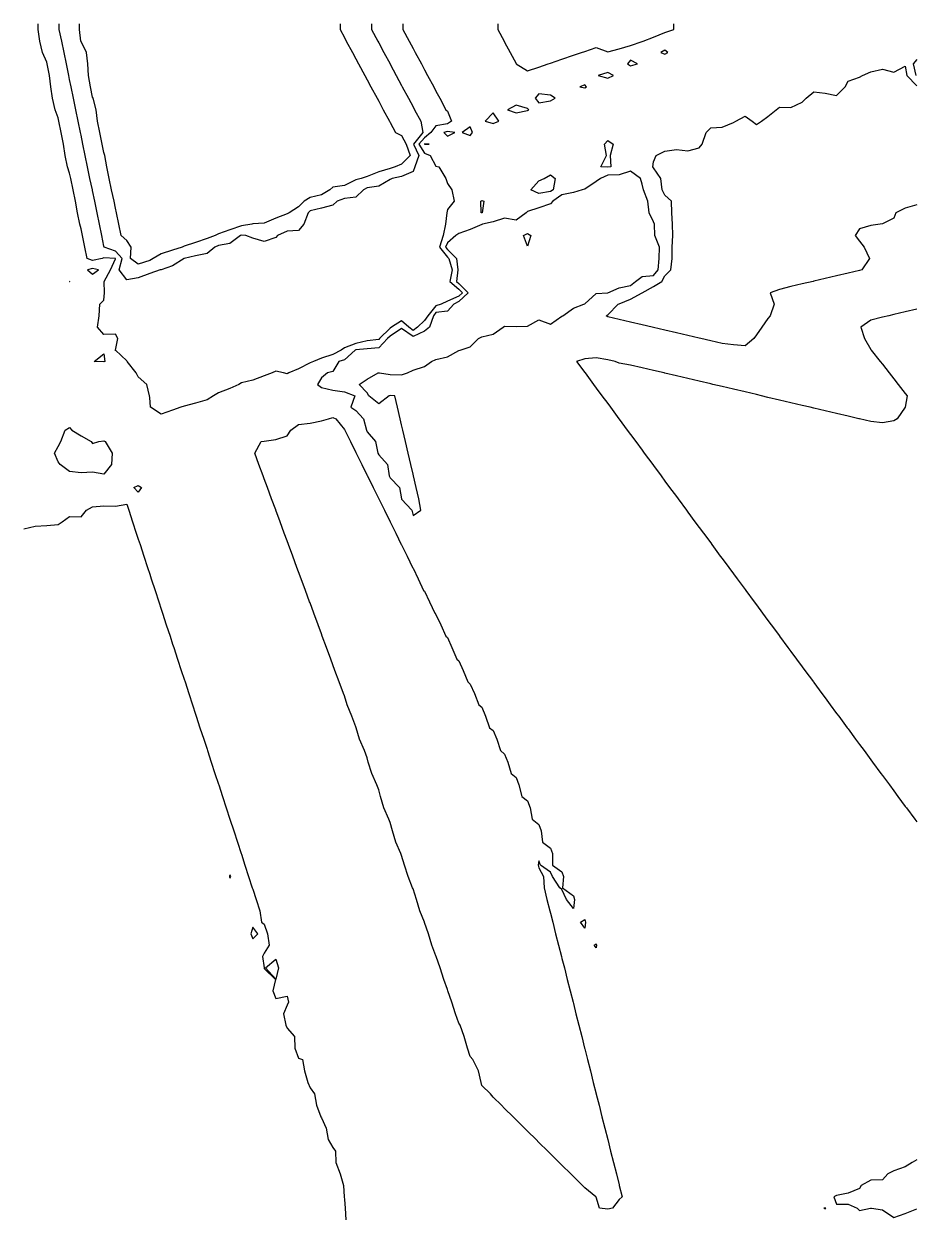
# Model space of a CAD drawing. Header units: metres. Extents: x 2681030 to 2681330, y 1246000 to 1246290.
# Drawn here: x 2681080.3 to 2681119.2, y 1246237.8 to 1246290 of the extents above; entities that cross this region are included whole.
import ezdxf

# ---------------------------------------------------------------- set-up
doc = ezdxf.new("R2010")
doc.units = ezdxf.units.M
doc.layers.add('BASIS_HOEHENLINIEN', color=8, linetype='Continuous')

msp = doc.modelspace()

# ---------------------------------------------------------------- linework, layer by layer
at = {"layer": 'BASIS_HOEHENLINIEN'}
for points in [[(2681096.804, 1246290, 0), (2681096.804, 1246289.75, 0), (2681097.073, 1246289.25, 0), (2681097.25, 1246288.922, 0), (2681097.343, 1246288.75, 0), (2681097.612, 1246288.25, 0), (2681097.75, 1246287.993, 0), (2681097.881, 1246287.75, 0), (2681098.15, 1246287.25, 0), (2681098.25, 1246287.064, 0), (2681098.419, 1246286.75, 0), (2681098.688, 1246286.25, 0), (2681098.75, 1246286.188, 0), (2681098.93, 1246285.75, 0), (2681098.75, 1246285.64, 0), (2681098.25, 1246285.541, 0), (2681098.025, 1246285.25, 0), (2681097.75, 1246285.017, 0), (2681097.506, 1246284.75, 0), (2681097.75, 1246284.347, 0), (2681097.992, 1246284.25, 0), (2681098.25, 1246283.788, 0), (2681098.378, 1246283.75, 0), (2681098.679, 1246283.25, 0), (2681098.75, 1246283.023, 0), (2681098.95, 1246282.75, 0), (2681099.05, 1246282.25, 0), (2681098.75, 1246281.894, 0), (2681098.718, 1246281.75, 0), (2681098.672, 1246281.25, 0), (2681098.567, 1246280.75, 0), (2681098.41, 1246280.25, 0), (2681098.75, 1246279.81, 0), (2681098.812, 1246279.75, 0), (2681098.952, 1246279.25, 0), (2681098.85, 1246278.75, 0), (2681099.25, 1246278.409, 0), (2681099.409, 1246278.25, 0), (2681099.25, 1246278.105, 0), (2681098.75, 1246277.886, 0), (2681098.475, 1246277.75, 0), (2681098.25, 1246277.678, 0), (2681097.893, 1246277.25, 0), (2681097.75, 1246277.044, 0), (2681097.45, 1246276.75, 0), (2681097.25, 1246276.605, 0), (2681097.067, 1246276.75, 0), (2681096.75, 1246277.031, 0), (2681096.311, 1246276.75, 0), (2681096.25, 1246276.704, 0), (2681095.787, 1246276.25, 0), (2681095.75, 1246276.212, 0), (2681095.25, 1246276.15, 0), (2681094.75, 1246276.036, 0), (2681094.25, 1246275.849, 0), (2681094.11, 1246275.75, 0), (2681093.75, 1246275.561, 0), (2681093.25, 1246275.393, 0), (2681092.896, 1246275.25, 0), (2681092.75, 1246275.191, 0), (2681092.25, 1246274.93, 0), (2681091.819, 1246274.75, 0), (2681091.75, 1246274.713, 0), (2681091.585, 1246274.75, 0), (2681091.25, 1246274.827, 0), (2681091.097, 1246274.75, 0), (2681090.75, 1246274.624, 0), (2681090.25, 1246274.434, 0), (2681089.75, 1246274.319, 0), (2681089.646, 1246274.25, 0), (2681089.25, 1246274.066, 0), (2681088.75, 1246273.879, 0), (2681088.528, 1246273.75, 0), (2681088.25, 1246273.569, 0), (2681087.75, 1246273.429, 0), (2681087.25, 1246273.3, 0), (2681087.106, 1246273.25, 0), (2681086.75, 1246273.12, 0), (2681086.25, 1246272.952, 0), (2681085.786, 1246273.25, 0), (2681085.75, 1246273.672, 0), (2681085.74, 1246273.75, 0), (2681085.627, 1246274.25, 0), (2681085.25, 1246274.579, 0), (2681085.154, 1246274.75, 0), (2681084.757, 1246275.25, 0), (2681084.75, 1246275.273, 0), (2681084.25, 1246275.749, 0), (2681084.229, 1246275.75, 0), (2681084.25, 1246275.751, 0), (2681084.362, 1246276.25, 0), (2681084.25, 1246276.436, 0), (2681083.75, 1246276.427, 0), (2681083.467, 1246276.75, 0), (2681083.546, 1246277.25, 0), (2681083.576, 1246277.75, 0), (2681083.75, 1246277.934, 0), (2681083.774, 1246278.25, 0), (2681083.764, 1246278.75, 0), (2681084.033, 1246279.25, 0), (2681084.25, 1246279.737, 0), (2681084.255, 1246279.75, 0), (2681084.25, 1246279.755, 0), (2681083.75, 1246279.774, 0), (2681083.672, 1246279.75, 0), (2681083.25, 1246279.655, 0), (2681083.018, 1246279.75, 0), (2681082.915, 1246280.25, 0), (2681082.812, 1246280.75, 0), (2681082.75, 1246281.05, 0), (2681082.695, 1246281.25, 0), (2681082.59, 1246281.75, 0), (2681082.503, 1246282.25, 0), (2681082.4, 1246282.75, 0), (2681082.297, 1246283.25, 0), (2681082.25, 1246283.476, 0), (2681082.163, 1246283.75, 0), (2681082.053, 1246284.25, 0), (2681081.979, 1246284.75, 0), (2681081.884, 1246285.25, 0), (2681081.781, 1246285.75, 0), (2681081.75, 1246285.902, 0), (2681081.621, 1246286.25, 0), (2681081.505, 1246286.75, 0), (2681081.432, 1246287.25, 0), (2681081.369, 1246287.75, 0), (2681081.266, 1246288.25, 0), (2681081.25, 1246288.329, 0), (2681081.061, 1246288.75, 0), (2681080.943, 1246289.25, 0), (2681080.873, 1246289.75, 0), (2681080.873, 1246290, 0)], [(2681095.435, 1246290, 0), (2681095.435, 1246289.75, 0), (2681095.704, 1246289.25, 0), (2681095.75, 1246289.165, 0), (2681095.973, 1246288.75, 0), (2681096.243, 1246288.25, 0), (2681096.25, 1246288.236, 0), (2681096.512, 1246287.75, 0), (2681096.75, 1246287.307, 0), (2681096.781, 1246287.25, 0), (2681097.05, 1246286.75, 0), (2681097.25, 1246286.378, 0), (2681097.319, 1246286.25, 0), (2681097.588, 1246285.75, 0), (2681097.681, 1246285.25, 0), (2681097.264, 1246284.75, 0), (2681097.508, 1246284.25, 0), (2681097.321, 1246283.75, 0), (2681097.25, 1246283.554, 0), (2681096.75, 1246283.329, 0), (2681096.33, 1246283.25, 0), (2681096.25, 1246283.194, 0), (2681095.75, 1246282.914, 0), (2681095.25, 1246282.833, 0), (2681095.087, 1246282.75, 0), (2681094.75, 1246282.43, 0), (2681094.25, 1246282.371, 0), (2681093.938, 1246282.25, 0), (2681093.75, 1246282.073, 0), (2681093.25, 1246281.945, 0), (2681092.75, 1246281.826, 0), (2681092.675, 1246281.75, 0), (2681092.475, 1246281.25, 0), (2681092.25, 1246280.969, 0), (2681091.75, 1246280.941, 0), (2681091.324, 1246280.75, 0), (2681091.25, 1246280.661, 0), (2681090.75, 1246280.494, 0), (2681090.25, 1246280.644, 0), (2681089.947, 1246280.75, 0), (2681089.75, 1246280.766, 0), (2681089.707, 1246280.75, 0), (2681089.25, 1246280.405, 0), (2681088.75, 1246280.311, 0), (2681088.589, 1246280.25, 0), (2681088.25, 1246279.971, 0), (2681087.75, 1246279.871, 0), (2681087.25, 1246279.752, 0), (2681087.247, 1246279.75, 0), (2681086.75, 1246279.422, 0), (2681086.25, 1246279.258, 0), (2681086.206, 1246279.25, 0), (2681085.75, 1246279.095, 0), (2681085.25, 1246278.906, 0), (2681084.75, 1246278.814, 0), (2681084.415, 1246279.25, 0), (2681084.539, 1246279.75, 0), (2681084.25, 1246280.068, 0), (2681083.758, 1246280.25, 0), (2681083.75, 1246280.287, 0), (2681083.655, 1246280.75, 0), (2681083.552, 1246281.25, 0), (2681083.448, 1246281.75, 0), (2681083.345, 1246282.25, 0), (2681083.25, 1246282.713, 0), (2681083.242, 1246282.75, 0), (2681083.139, 1246283.25, 0), (2681083.036, 1246283.75, 0), (2681082.933, 1246284.25, 0), (2681082.83, 1246284.75, 0), (2681082.75, 1246285.139, 0), (2681082.727, 1246285.25, 0), (2681082.624, 1246285.75, 0), (2681082.521, 1246286.25, 0), (2681082.418, 1246286.75, 0), (2681082.315, 1246287.25, 0), (2681082.25, 1246287.565, 0), (2681082.212, 1246287.75, 0), (2681082.109, 1246288.25, 0), (2681082.006, 1246288.75, 0), (2681081.903, 1246289.25, 0), (2681081.8, 1246289.75, 0), (2681081.8, 1246290, 0)], [(2681094.066, 1246290, 0), (2681094.066, 1246289.75, 0), (2681094.25, 1246289.408, 0), (2681094.335, 1246289.25, 0), (2681094.604, 1246288.75, 0), (2681094.75, 1246288.48, 0), (2681094.874, 1246288.25, 0), (2681095.143, 1246287.75, 0), (2681095.25, 1246287.551, 0), (2681095.412, 1246287.25, 0), (2681095.681, 1246286.75, 0), (2681095.75, 1246286.622, 0), (2681095.95, 1246286.25, 0), (2681096.219, 1246285.75, 0), (2681096.25, 1246285.693, 0), (2681096.488, 1246285.25, 0), (2681096.75, 1246285.128, 0), (2681096.944, 1246284.75, 0), (2681097.122, 1246284.25, 0), (2681096.75, 1246283.878, 0), (2681096.469, 1246283.75, 0), (2681096.25, 1246283.683, 0), (2681095.75, 1246283.53, 0), (2681095.25, 1246283.333, 0), (2681094.979, 1246283.25, 0), (2681094.75, 1246283.185, 0), (2681094.25, 1246282.94, 0), (2681093.75, 1246282.87, 0), (2681093.616, 1246282.75, 0), (2681093.25, 1246282.527, 0), (2681092.75, 1246282.42, 0), (2681092.49, 1246282.25, 0), (2681092.25, 1246282.002, 0), (2681091.844, 1246281.75, 0), (2681091.75, 1246281.699, 0), (2681091.25, 1246281.505, 0), (2681090.75, 1246281.292, 0), (2681090.25, 1246281.267, 0), (2681090.202, 1246281.25, 0), (2681089.75, 1246281.172, 0), (2681089.25, 1246280.999, 0), (2681088.75, 1246280.821, 0), (2681088.607, 1246280.75, 0), (2681088.25, 1246280.627, 0), (2681087.75, 1246280.443, 0), (2681087.25, 1246280.282, 0), (2681087.165, 1246280.25, 0), (2681086.75, 1246280.107, 0), (2681086.25, 1246279.948, 0), (2681085.9, 1246279.75, 0), (2681085.75, 1246279.669, 0), (2681085.25, 1246279.502, 0), (2681084.904, 1246279.75, 0), (2681084.944, 1246280.25, 0), (2681084.75, 1246280.532, 0), (2681084.497, 1246280.75, 0), (2681084.394, 1246281.25, 0), (2681084.291, 1246281.75, 0), (2681084.25, 1246281.95, 0), (2681084.188, 1246282.25, 0), (2681084.085, 1246282.75, 0), (2681083.982, 1246283.25, 0), (2681083.879, 1246283.75, 0), (2681083.785, 1246284.25, 0), (2681083.75, 1246284.376, 0), (2681083.673, 1246284.75, 0), (2681083.57, 1246285.25, 0), (2681083.471, 1246285.75, 0), (2681083.41, 1246286.25, 0), (2681083.274, 1246286.75, 0), (2681083.25, 1246286.802, 0), (2681083.158, 1246287.25, 0), (2681083.073, 1246287.75, 0), (2681083.048, 1246288.25, 0), (2681082.991, 1246288.75, 0), (2681082.75, 1246289.228, 0), (2681082.745, 1246289.25, 0), (2681082.683, 1246289.75, 0), (2681082.683, 1246290, 0)], [(2681100.958, 1246290, 0), (2681100.958, 1246289.75, 0), (2681101.225, 1246289.25, 0), (2681101.25, 1246289.203, 0), (2681101.492, 1246288.75, 0), (2681101.75, 1246288.267, 0), (2681101.76, 1246288.25, 0), (2681102.25, 1246287.942, 0), (2681102.75, 1246288.113, 0), (2681103.151, 1246288.25, 0), (2681103.25, 1246288.284, 0), (2681103.75, 1246288.455, 0), (2681104.25, 1246288.626, 0), (2681104.613, 1246288.75, 0), (2681104.75, 1246288.797, 0), (2681105.25, 1246288.968, 0), (2681105.75, 1246288.782, 0), (2681106.25, 1246288.912, 0), (2681106.75, 1246289.051, 0), (2681107.25, 1246289.232, 0), (2681107.304, 1246289.25, 0), (2681107.75, 1246289.418, 0), (2681108.25, 1246289.626, 0), (2681108.632, 1246289.75, 0), (2681108.632, 1246290, 0)], [(2681108.25, 1246288.679, 0), (2681108.374, 1246288.75, 0), (2681108.25, 1246288.853, 0), (2681108.067, 1246288.75, 0), (2681108.25, 1246288.679, 0)], [(2681112.13, 1246276.25, 0), (2681111.75, 1246275.931, 0), (2681111.25, 1246275.982, 0), (2681110.75, 1246276.032, 0), (2681110.25, 1246276.149, 0), (2681109.821, 1246276.25, 0), (2681109.75, 1246276.267, 0), (2681109.25, 1246276.384, 0), (2681108.75, 1246276.502, 0), (2681108.25, 1246276.619, 0), (2681107.75, 1246276.737, 0), (2681107.694, 1246276.75, 0), (2681107.25, 1246276.854, 0), (2681106.75, 1246276.972, 0), (2681106.25, 1246277.09, 0), (2681105.75, 1246277.207, 0), (2681105.678, 1246277.25, 0), (2681105.75, 1246277.283, 0), (2681106.201, 1246277.75, 0), (2681106.25, 1246277.77, 0), (2681106.75, 1246277.974, 0), (2681107.25, 1246278.248, 0), (2681107.252, 1246278.25, 0), (2681107.75, 1246278.533, 0), (2681108.121, 1246278.75, 0), (2681108.25, 1246278.999, 0), (2681108.514, 1246279.25, 0), (2681108.563, 1246279.75, 0), (2681108.573, 1246280.25, 0), (2681108.594, 1246280.75, 0), (2681108.574, 1246281.25, 0), (2681108.552, 1246281.75, 0), (2681108.533, 1246282.25, 0), (2681108.25, 1246282.52, 0), (2681108.133, 1246282.75, 0), (2681108.07, 1246283.25, 0), (2681107.75, 1246283.704, 0), (2681107.729, 1246283.75, 0), (2681107.75, 1246283.968, 0), (2681107.87, 1246284.25, 0), (2681108.25, 1246284.44, 0), (2681108.75, 1246284.509, 0), (2681109.25, 1246284.457, 0), (2681109.75, 1246284.579, 0), (2681109.882, 1246284.75, 0), (2681110.054, 1246285.25, 0), (2681110.25, 1246285.461, 0), (2681110.75, 1246285.485, 0), (2681111.25, 1246285.698, 0), (2681111.347, 1246285.75, 0), (2681111.75, 1246285.964, 0), (2681112.062, 1246285.75, 0), (2681112.25, 1246285.61, 0), (2681112.462, 1246285.75, 0), (2681112.75, 1246285.956, 0), (2681113.108, 1246286.25, 0), (2681113.25, 1246286.356, 0), (2681113.75, 1246286.352, 0), (2681114.25, 1246286.582, 0), (2681114.424, 1246286.75, 0), (2681114.75, 1246287.033, 0), (2681115.25, 1246286.98, 0), (2681115.75, 1246286.868, 0), (2681116.123, 1246287.25, 0), (2681116.25, 1246287.494, 0), (2681116.75, 1246287.668, 0), (2681116.884, 1246287.75, 0), (2681117.25, 1246287.902, 0), (2681117.75, 1246288.024, 0), (2681118.25, 1246287.894, 0), (2681118.75, 1246288.15, 0), (2681118.81, 1246287.75, 0), (2681119.25, 1246287.289, 0)], [(2681106.75, 1246288.163, 0), (2681107.054, 1246288.25, 0), (2681106.75, 1246288.408, 0), (2681106.61, 1246288.25, 0), (2681106.75, 1246288.163, 0)], [(2681119.25, 1246288.438, 0), (2681119.089, 1246288.25, 0), (2681119.206, 1246287.75, 0)], [(2681105.75, 1246287.633, 0), (2681105.999, 1246287.75, 0), (2681105.75, 1246287.87, 0), (2681105.341, 1246287.75, 0), (2681105.75, 1246287.633, 0)], [(2681104.75, 1246287.209, 0), (2681104.825, 1246287.25, 0), (2681104.75, 1246287.341, 0), (2681104.529, 1246287.25, 0), (2681104.75, 1246287.209, 0)], [(2681103.25, 1246286.637, 0), (2681103.451, 1246286.75, 0), (2681103.25, 1246286.882, 0), (2681102.75, 1246286.945, 0), (2681102.578, 1246286.75, 0), (2681102.75, 1246286.557, 0), (2681103.25, 1246286.637, 0)], [(2681100.75, 1246285.642, 0), (2681101.002, 1246285.75, 0), (2681100.75, 1246286.114, 0), (2681100.395, 1246285.75, 0), (2681100.75, 1246285.642, 0)], [(2681102.25, 1246286.216, 0), (2681102.312, 1246286.25, 0), (2681102.25, 1246286.303, 0), (2681101.75, 1246286.443, 0), (2681101.373, 1246286.25, 0), (2681101.75, 1246286.107, 0), (2681102.25, 1246286.216, 0)], [(2681099.75, 1246285.121, 0), (2681099.85, 1246285.25, 0), (2681099.75, 1246285.498, 0), (2681099.389, 1246285.25, 0), (2681099.75, 1246285.121, 0)], [(2681098.75, 1246285.089, 0), (2681099.079, 1246285.25, 0), (2681098.75, 1246285.292, 0), (2681098.6, 1246285.25, 0), (2681098.75, 1246285.089, 0)], [(2681097.75, 1246284.745, 0), (2681097.956, 1246284.75, 0), (2681097.75, 1246284.753, 0), (2681097.747, 1246284.75, 0), (2681097.75, 1246284.745, 0)], [(2681105.893, 1246283.75, 0), (2681105.75, 1246283.741, 0), (2681105.451, 1246283.75, 0), (2681105.698, 1246284.25, 0), (2681105.617, 1246284.75, 0), (2681105.75, 1246284.908, 0), (2681105.996, 1246284.75, 0), (2681105.861, 1246284.25, 0), (2681105.893, 1246283.75, 0)], [(2681097.25, 1246268.518, 0), (2681097.591, 1246268.75, 0), (2681097.501, 1246269.25, 0), (2681097.385, 1246269.75, 0), (2681097.269, 1246270.25, 0), (2681097.25, 1246270.331, 0), (2681097.153, 1246270.75, 0), (2681097.036, 1246271.25, 0), (2681096.92, 1246271.75, 0), (2681096.804, 1246272.25, 0), (2681096.75, 1246272.483, 0), (2681096.688, 1246272.75, 0), (2681096.571, 1246273.25, 0), (2681096.455, 1246273.75, 0), (2681096.25, 1246273.768, 0), (2681096.205, 1246273.75, 0), (2681095.75, 1246273.393, 0), (2681095.316, 1246273.75, 0), (2681095.25, 1246273.874, 0), (2681094.895, 1246274.25, 0), (2681095.25, 1246274.481, 0), (2681095.723, 1246274.75, 0), (2681095.75, 1246274.76, 0), (2681095.784, 1246274.75, 0), (2681096.25, 1246274.682, 0), (2681096.75, 1246274.668, 0), (2681097.001, 1246274.75, 0), (2681097.25, 1246274.874, 0), (2681097.75, 1246275.035, 0), (2681098.058, 1246275.25, 0), (2681098.25, 1246275.334, 0), (2681098.75, 1246275.46, 0), (2681099.25, 1246275.728, 0), (2681099.311, 1246275.75, 0), (2681099.75, 1246275.889, 0), (2681100.113, 1246276.25, 0), (2681100.25, 1246276.325, 0), (2681100.75, 1246276.444, 0), (2681101.186, 1246276.75, 0), (2681101.25, 1246276.789, 0), (2681101.75, 1246276.773, 0), (2681102.25, 1246276.792, 0), (2681102.75, 1246277.068, 0), (2681103.25, 1246276.887, 0), (2681103.75, 1246277.227, 0), (2681103.796, 1246277.25, 0), (2681104.25, 1246277.585, 0), (2681104.703, 1246277.75, 0), (2681104.75, 1246277.77, 0), (2681105.25, 1246278.225, 0), (2681105.75, 1246278.248, 0), (2681105.758, 1246278.25, 0), (2681106.25, 1246278.467, 0), (2681106.75, 1246278.575, 0), (2681106.965, 1246278.75, 0), (2681107.25, 1246278.964, 0), (2681107.75, 1246279.011, 0), (2681107.953, 1246279.25, 0), (2681107.994, 1246279.75, 0), (2681108.01, 1246280.25, 0), (2681107.813, 1246280.75, 0), (2681107.79, 1246281.25, 0), (2681107.75, 1246281.35, 0), (2681107.56, 1246281.75, 0), (2681107.507, 1246282.25, 0), (2681107.321, 1246282.75, 0), (2681107.25, 1246283, 0), (2681107.182, 1246283.25, 0), (2681106.75, 1246283.563, 0), (2681106.25, 1246283.406, 0), (2681105.75, 1246283.39, 0), (2681105.442, 1246283.25, 0), (2681105.25, 1246283.12, 0), (2681104.75, 1246282.78, 0), (2681104.637, 1246282.75, 0), (2681104.25, 1246282.637, 0), (2681103.75, 1246282.525, 0), (2681103.357, 1246282.25, 0), (2681103.25, 1246282.132, 0), (2681102.75, 1246281.969, 0), (2681102.25, 1246281.797, 0), (2681102.185, 1246281.75, 0), (2681101.75, 1246281.421, 0), (2681101.25, 1246281.51, 0), (2681100.75, 1246281.349, 0), (2681100.28, 1246281.25, 0), (2681100.25, 1246281.239, 0), (2681099.75, 1246281.016, 0), (2681099.25, 1246280.837, 0), (2681099.122, 1246280.75, 0), (2681098.75, 1246280.437, 0), (2681098.667, 1246280.25, 0), (2681098.75, 1246280.143, 0), (2681099.152, 1246279.75, 0), (2681099.207, 1246279.25, 0), (2681099.145, 1246278.75, 0), (2681099.25, 1246278.66, 0), (2681099.659, 1246278.25, 0), (2681099.25, 1246277.877, 0), (2681099.029, 1246277.75, 0), (2681098.75, 1246277.443, 0), (2681098.25, 1246277.385, 0), (2681098.137, 1246277.25, 0), (2681097.961, 1246276.75, 0), (2681097.75, 1246276.578, 0), (2681097.25, 1246276.343, 0), (2681096.75, 1246276.695, 0), (2681096.25, 1246276.363, 0), (2681096.135, 1246276.25, 0), (2681095.75, 1246275.85, 0), (2681095.25, 1246275.805, 0), (2681094.75, 1246275.763, 0), (2681094.722, 1246275.75, 0), (2681094.25, 1246275.328, 0), (2681094.003, 1246275.25, 0), (2681093.75, 1246274.818, 0), (2681093.507, 1246274.75, 0), (2681093.25, 1246274.532, 0), (2681093.081, 1246274.25, 0), (2681093.25, 1246274.117, 0), (2681093.75, 1246273.992, 0), (2681094.25, 1246273.929, 0), (2681094.705, 1246273.75, 0), (2681094.537, 1246273.25, 0), (2681094.75, 1246273.11, 0), (2681095.085, 1246272.75, 0), (2681095.213, 1246272.25, 0), (2681095.25, 1246272.176, 0), (2681095.605, 1246271.75, 0), (2681095.708, 1246271.25, 0), (2681095.75, 1246271.166, 0), (2681096.128, 1246270.75, 0), (2681096.211, 1246270.25, 0), (2681096.25, 1246270.17, 0), (2681096.656, 1246269.75, 0), (2681096.742, 1246269.25, 0), (2681096.75, 1246269.232, 0), (2681097.202, 1246268.75, 0), (2681097.25, 1246268.518, 0)], [(2681103.369, 1246282.75, 0), (2681103.25, 1246282.673, 0), (2681102.75, 1246282.594, 0), (2681102.39, 1246282.75, 0), (2681102.75, 1246283.137, 0), (2681102.983, 1246283.25, 0), (2681103.25, 1246283.404, 0), (2681103.458, 1246283.25, 0), (2681103.369, 1246282.75, 0)], [(2681100.261, 1246281.75, 0), (2681100.25, 1246281.749, 0), (2681100.223, 1246281.75, 0), (2681100.206, 1246282.25, 0), (2681100.25, 1246282.29, 0), (2681100.336, 1246282.25, 0), (2681100.261, 1246281.75, 0)], [(2681119.25, 1246282.099, 0), (2681118.75, 1246281.947, 0), (2681118.33, 1246281.75, 0), (2681118.25, 1246281.505, 0), (2681117.75, 1246281.264, 0), (2681117.653, 1246281.25, 0), (2681117.25, 1246281.194, 0), (2681116.75, 1246281.051, 0), (2681116.558, 1246280.75, 0), (2681116.75, 1246280.503, 0), (2681116.947, 1246280.25, 0), (2681117.188, 1246279.75, 0), (2681116.846, 1246279.25, 0), (2681116.75, 1246279.227, 0), (2681116.25, 1246279.109, 0), (2681115.75, 1246278.991, 0), (2681115.25, 1246278.873, 0), (2681114.75, 1246278.755, 0), (2681114.729, 1246278.75, 0), (2681114.25, 1246278.637, 0), (2681113.75, 1246278.519, 0), (2681113.25, 1246278.401, 0), (2681112.845, 1246278.25, 0), (2681113.028, 1246277.75, 0), (2681112.841, 1246277.25, 0), (2681112.75, 1246277.121, 0), (2681112.486, 1246276.75, 0), (2681112.25, 1246276.418, 0), (2681112.13, 1246276.25, 0)], [(2681102.397, 1246280.75, 0), (2681102.25, 1246280.283, 0), (2681102.067, 1246280.75, 0), (2681102.25, 1246280.838, 0), (2681102.397, 1246280.75, 0)], [(2681083.25, 1246279.066, 0), (2681083.508, 1246279.25, 0), (2681083.25, 1246279.311, 0), (2681083.026, 1246279.25, 0), (2681083.25, 1246279.066, 0)], [(2681082.25, 1246278.744, 0), (2681082.262, 1246278.75, 0), (2681082.25, 1246278.759, 0), (2681082.241, 1246278.75, 0), (2681082.25, 1246278.744, 0)], [(2681119.25, 1246277.537, 0), (2681118.75, 1246277.419, 0), (2681118.25, 1246277.301, 0), (2681118.034, 1246277.25, 0), (2681117.75, 1246277.183, 0), (2681117.25, 1246277.049, 0), (2681116.81, 1246276.75, 0), (2681116.96, 1246276.25, 0), (2681117.25, 1246275.778, 0), (2681117.265, 1246275.75, 0), (2681117.654, 1246275.25, 0), (2681117.75, 1246275.127, 0), (2681118.044, 1246274.75, 0), (2681118.25, 1246274.487, 0), (2681118.435, 1246274.25, 0), (2681118.75, 1246273.846, 0), (2681118.825, 1246273.75, 0), (2681118.75, 1246273.251, 0), (2681118.749, 1246273.25, 0), (2681118.394, 1246272.75, 0), (2681118.25, 1246272.659, 0), (2681117.75, 1246272.575, 0), (2681117.25, 1246272.624, 0), (2681116.75, 1246272.742, 0), (2681116.716, 1246272.75, 0), (2681116.25, 1246272.86, 0), (2681115.75, 1246272.977, 0), (2681115.25, 1246273.095, 0), (2681114.75, 1246273.212, 0), (2681114.589, 1246273.25, 0), (2681114.25, 1246273.33, 0), (2681113.75, 1246273.447, 0), (2681113.25, 1246273.565, 0), (2681112.75, 1246273.682, 0), (2681112.463, 1246273.75, 0), (2681112.25, 1246273.8, 0), (2681111.75, 1246273.918, 0), (2681111.25, 1246274.035, 0), (2681110.75, 1246274.153, 0), (2681110.336, 1246274.25, 0), (2681110.25, 1246274.27, 0), (2681109.75, 1246274.388, 0), (2681109.25, 1246274.505, 0), (2681108.75, 1246274.623, 0), (2681108.25, 1246274.74, 0), (2681108.21, 1246274.75, 0), (2681107.75, 1246274.858, 0), (2681107.25, 1246274.976, 0), (2681106.75, 1246275.087, 0), (2681106.25, 1246275.176, 0), (2681106.083, 1246275.25, 0), (2681105.75, 1246275.328, 0), (2681105.25, 1246275.407, 0), (2681104.75, 1246275.362, 0), (2681104.391, 1246275.25, 0), (2681104.75, 1246274.764, 0), (2681104.761, 1246274.75, 0), (2681105.13, 1246274.25, 0), (2681105.25, 1246274.087, 0), (2681105.499, 1246273.75, 0), (2681105.75, 1246273.41, 0), (2681105.869, 1246273.25, 0), (2681106.238, 1246272.75, 0), (2681106.25, 1246272.734, 0), (2681106.607, 1246272.25, 0), (2681106.75, 1246272.057, 0), (2681106.976, 1246271.75, 0), (2681107.25, 1246271.38, 0), (2681107.346, 1246271.25, 0), (2681107.715, 1246270.75, 0), (2681107.75, 1246270.703, 0), (2681108.084, 1246270.25, 0), (2681108.25, 1246270.026, 0), (2681108.454, 1246269.75, 0), (2681108.75, 1246269.35, 0), (2681108.824, 1246269.25, 0), (2681109.193, 1246268.75, 0), (2681109.25, 1246268.673, 0), (2681109.562, 1246268.25, 0), (2681109.75, 1246267.996, 0), (2681109.932, 1246267.75, 0), (2681110.25, 1246267.319, 0), (2681110.301, 1246267.25, 0), (2681110.67, 1246266.75, 0), (2681110.75, 1246266.642, 0), (2681111.04, 1246266.25, 0), (2681111.25, 1246265.965, 0), (2681111.409, 1246265.75, 0), (2681111.75, 1246265.288, 0), (2681111.778, 1246265.25, 0), (2681112.147, 1246264.75, 0), (2681112.25, 1246264.611, 0), (2681112.517, 1246264.25, 0), (2681112.75, 1246263.934, 0), (2681112.886, 1246263.75, 0), (2681113.25, 1246263.257, 0), (2681113.255, 1246263.25, 0), (2681113.625, 1246262.75, 0), (2681113.75, 1246262.58, 0), (2681113.994, 1246262.25, 0), (2681114.25, 1246261.903, 0), (2681114.363, 1246261.75, 0), (2681114.733, 1246261.25, 0), (2681114.75, 1246261.226, 0), (2681115.102, 1246260.75, 0), (2681115.25, 1246260.549, 0), (2681115.471, 1246260.25, 0), (2681115.75, 1246259.872, 0), (2681115.84, 1246259.75, 0), (2681116.21, 1246259.25, 0), (2681116.25, 1246259.195, 0), (2681116.579, 1246258.75, 0), (2681116.75, 1246258.519, 0), (2681116.948, 1246258.25, 0), (2681117.25, 1246257.842, 0), (2681117.318, 1246257.75, 0), (2681117.687, 1246257.25, 0), (2681117.75, 1246257.165, 0), (2681118.056, 1246256.75, 0), (2681118.25, 1246256.488, 0), (2681118.426, 1246256.25, 0), (2681118.75, 1246255.811, 0), (2681118.795, 1246255.75, 0), (2681119.164, 1246255.25, 0), (2681119.25, 1246255.134, 0)], [(2681083.793, 1246275.25, 0), (2681083.75, 1246275.232, 0), (2681083.322, 1246275.25, 0), (2681083.75, 1246275.59, 0), (2681083.793, 1246275.25, 0)], [(2681105.962, 1246238.25, 0), (2681105.75, 1246238.214, 0), (2681105.399, 1246238.25, 0), (2681105.25, 1246238.737, 0), (2681105.237, 1246238.75, 0), (2681104.75, 1246239.144, 0), (2681104.643, 1246239.25, 0), (2681104.25, 1246239.64, 0), (2681104.139, 1246239.75, 0), (2681103.75, 1246240.136, 0), (2681103.635, 1246240.25, 0), (2681103.25, 1246240.632, 0), (2681103.131, 1246240.75, 0), (2681102.75, 1246241.128, 0), (2681102.627, 1246241.25, 0), (2681102.25, 1246241.623, 0), (2681102.122, 1246241.75, 0), (2681101.75, 1246242.119, 0), (2681101.618, 1246242.25, 0), (2681101.25, 1246242.615, 0), (2681101.114, 1246242.75, 0), (2681100.75, 1246243.111, 0), (2681100.625, 1246243.25, 0), (2681100.25, 1246243.622, 0), (2681100.226, 1246243.75, 0), (2681100.106, 1246244.25, 0), (2681099.862, 1246244.75, 0), (2681099.75, 1246244.879, 0), (2681099.624, 1246245.25, 0), (2681099.489, 1246245.75, 0), (2681099.301, 1246246.25, 0), (2681099.25, 1246246.346, 0), (2681099.11, 1246246.75, 0), (2681098.942, 1246247.25, 0), (2681098.774, 1246247.75, 0), (2681098.75, 1246247.811, 0), (2681098.592, 1246248.25, 0), (2681098.43, 1246248.75, 0), (2681098.259, 1246249.25, 0), (2681098.25, 1246249.278, 0), (2681098.072, 1246249.75, 0), (2681097.918, 1246250.25, 0), (2681097.75, 1246250.744, 0), (2681097.747, 1246250.75, 0), (2681097.552, 1246251.25, 0), (2681097.407, 1246251.75, 0), (2681097.25, 1246252.21, 0), (2681097.231, 1246252.25, 0), (2681097.029, 1246252.75, 0), (2681096.882, 1246253.25, 0), (2681096.75, 1246253.668, 0), (2681096.712, 1246253.75, 0), (2681096.504, 1246254.25, 0), (2681096.355, 1246254.75, 0), (2681096.25, 1246255.113, 0), (2681096.191, 1246255.25, 0), (2681095.977, 1246255.75, 0), (2681095.825, 1246256.25, 0), (2681095.75, 1246256.541, 0), (2681095.668, 1246256.75, 0), (2681095.446, 1246257.25, 0), (2681095.293, 1246257.75, 0), (2681095.25, 1246257.926, 0), (2681095.13, 1246258.25, 0), (2681094.913, 1246258.75, 0), (2681094.758, 1246259.25, 0), (2681094.75, 1246259.281, 0), (2681094.577, 1246259.75, 0), (2681094.375, 1246260.25, 0), (2681094.25, 1246260.636, 0), (2681094.208, 1246260.75, 0), (2681094.024, 1246261.25, 0), (2681093.833, 1246261.75, 0), (2681093.75, 1246261.991, 0), (2681093.655, 1246262.25, 0), (2681093.47, 1246262.75, 0), (2681093.286, 1246263.25, 0), (2681093.25, 1246263.347, 0), (2681093.101, 1246263.75, 0), (2681092.917, 1246264.25, 0), (2681092.75, 1246264.702, 0), (2681092.732, 1246264.75, 0), (2681092.548, 1246265.25, 0), (2681092.363, 1246265.75, 0), (2681092.25, 1246266.057, 0), (2681092.179, 1246266.25, 0), (2681091.995, 1246266.75, 0), (2681091.81, 1246267.25, 0), (2681091.75, 1246267.414, 0), (2681091.626, 1246267.75, 0), (2681091.441, 1246268.25, 0), (2681091.257, 1246268.75, 0), (2681091.25, 1246268.769, 0), (2681091.072, 1246269.25, 0), (2681090.888, 1246269.75, 0), (2681090.75, 1246270.124, 0), (2681090.703, 1246270.25, 0), (2681090.519, 1246270.75, 0), (2681090.334, 1246271.25, 0), (2681090.617, 1246271.75, 0), (2681090.75, 1246271.775, 0), (2681091.25, 1246271.848, 0), (2681091.75, 1246271.994, 0), (2681091.907, 1246272.25, 0), (2681092.25, 1246272.493, 0), (2681092.75, 1246272.557, 0), (2681093.25, 1246272.663, 0), (2681093.554, 1246272.75, 0), (2681093.75, 1246272.802, 0), (2681093.878, 1246272.75, 0), (2681094.25, 1246272.283, 0), (2681094.267, 1246272.25, 0), (2681094.514, 1246271.75, 0), (2681094.75, 1246271.274, 0), (2681094.762, 1246271.25, 0), (2681095.009, 1246270.75, 0), (2681095.25, 1246270.264, 0), (2681095.257, 1246270.25, 0), (2681095.505, 1246269.75, 0), (2681095.75, 1246269.254, 0), (2681095.752, 1246269.25, 0), (2681096, 1246268.75, 0), (2681096.244, 1246268.25, 0), (2681096.25, 1246268.245, 0), (2681096.495, 1246267.75, 0), (2681096.734, 1246267.25, 0), (2681096.75, 1246267.235, 0), (2681096.988, 1246266.75, 0), (2681097.222, 1246266.25, 0), (2681097.25, 1246266.224, 0), (2681097.479, 1246265.75, 0), (2681097.708, 1246265.25, 0), (2681097.75, 1246265.212, 0), (2681097.969, 1246264.75, 0), (2681098.194, 1246264.25, 0), (2681098.25, 1246264.2, 0), (2681098.459, 1246263.75, 0), (2681098.678, 1246263.25, 0), (2681098.75, 1246263.187, 0), (2681098.948, 1246262.75, 0), (2681099.16, 1246262.25, 0), (2681099.25, 1246262.172, 0), (2681099.437, 1246261.75, 0), (2681099.64, 1246261.25, 0), (2681099.75, 1246261.156, 0), (2681099.926, 1246260.75, 0), (2681100.118, 1246260.25, 0), (2681100.25, 1246260.139, 0), (2681100.414, 1246259.75, 0), (2681100.593, 1246259.25, 0), (2681100.75, 1246259.12, 0), (2681100.902, 1246258.75, 0), (2681101.064, 1246258.25, 0), (2681101.25, 1246258.099, 0), (2681101.389, 1246257.75, 0), (2681101.53, 1246257.25, 0), (2681101.75, 1246257.076, 0), (2681101.876, 1246256.75, 0), (2681101.994, 1246256.25, 0), (2681102.25, 1246256.05, 0), (2681102.362, 1246255.75, 0), (2681102.453, 1246255.25, 0), (2681102.75, 1246255.021, 0), (2681102.848, 1246254.75, 0), (2681102.904, 1246254.25, 0), (2681103.25, 1246253.989, 0), (2681103.333, 1246253.75, 0), (2681103.346, 1246253.25, 0), (2681103.75, 1246252.952, 0), (2681103.817, 1246252.75, 0), (2681103.777, 1246252.25, 0), (2681104.25, 1246251.91, 0), (2681104.301, 1246251.75, 0), (2681104.25, 1246251.345, 0), (2681103.95, 1246251.75, 0), (2681103.75, 1246252.174, 0), (2681103.662, 1246252.25, 0), (2681103.336, 1246252.75, 0), (2681103.25, 1246252.936, 0), (2681102.809, 1246253.25, 0), (2681102.75, 1246253.435, 0), (2681102.719, 1246253.25, 0), (2681102.75, 1246253.127, 0), (2681102.954, 1246252.75, 0), (2681102.972, 1246252.25, 0), (2681103.098, 1246251.75, 0), (2681103.225, 1246251.25, 0), (2681103.25, 1246251.151, 0), (2681103.351, 1246250.75, 0), (2681103.478, 1246250.25, 0), (2681103.604, 1246249.75, 0), (2681103.73, 1246249.25, 0), (2681103.75, 1246249.172, 0), (2681103.857, 1246248.75, 0), (2681103.983, 1246248.25, 0), (2681104.11, 1246247.75, 0), (2681104.236, 1246247.25, 0), (2681104.25, 1246247.196, 0), (2681104.362, 1246246.75, 0), (2681104.489, 1246246.25, 0), (2681104.615, 1246245.75, 0), (2681104.742, 1246245.25, 0), (2681104.75, 1246245.217, 0), (2681104.868, 1246244.75, 0), (2681104.994, 1246244.25, 0), (2681105.121, 1246243.75, 0), (2681105.247, 1246243.25, 0), (2681105.25, 1246243.238, 0), (2681105.374, 1246242.75, 0), (2681105.5, 1246242.25, 0), (2681105.626, 1246241.75, 0), (2681105.75, 1246241.262, 0), (2681105.753, 1246241.25, 0), (2681105.879, 1246240.75, 0), (2681106.006, 1246240.25, 0), (2681106.132, 1246239.75, 0), (2681106.25, 1246239.283, 0), (2681106.258, 1246239.25, 0), (2681106.385, 1246238.75, 0), (2681106.25, 1246238.638, 0), (2681105.962, 1246238.25, 0)], [(2681084.075, 1246270.75, 0), (2681083.75, 1246270.333, 0), (2681083.25, 1246270.414, 0), (2681082.75, 1246270.387, 0), (2681082.25, 1246270.444, 0), (2681081.841, 1246270.75, 0), (2681081.75, 1246270.862, 0), (2681081.584, 1246271.25, 0), (2681081.75, 1246271.528, 0), (2681081.873, 1246271.75, 0), (2681082.057, 1246272.25, 0), (2681082.25, 1246272.362, 0), (2681082.349, 1246272.25, 0), (2681082.75, 1246272.002, 0), (2681083.188, 1246271.75, 0), (2681083.25, 1246271.671, 0), (2681083.52, 1246271.75, 0), (2681083.75, 1246271.783, 0), (2681083.797, 1246271.75, 0), (2681084.102, 1246271.25, 0), (2681084.075, 1246270.75, 0)], [(2681085.384, 1246269.75, 0), (2681085.25, 1246269.543, 0), (2681085.058, 1246269.75, 0), (2681085.25, 1246269.825, 0), (2681085.384, 1246269.75, 0)], [(2681080.25, 1246267.942, 0), (2681080.75, 1246268.048, 0), (2681081.25, 1246268.088, 0), (2681081.75, 1246268.133, 0), (2681081.92, 1246268.25, 0), (2681082.25, 1246268.48, 0), (2681082.75, 1246268.468, 0), (2681082.985, 1246268.75, 0), (2681083.25, 1246268.896, 0), (2681083.75, 1246268.948, 0), (2681084.25, 1246268.927, 0), (2681084.75, 1246269.014, 0), (2681084.836, 1246268.75, 0), (2681085, 1246268.25, 0), (2681085.163, 1246267.75, 0), (2681085.25, 1246267.485, 0), (2681085.327, 1246267.25, 0), (2681085.491, 1246266.75, 0), (2681085.654, 1246266.25, 0), (2681085.75, 1246265.956, 0), (2681085.817, 1246265.75, 0), (2681085.981, 1246265.25, 0), (2681086.145, 1246264.75, 0), (2681086.25, 1246264.428, 0), (2681086.308, 1246264.25, 0), (2681086.472, 1246263.75, 0), (2681086.635, 1246263.25, 0), (2681086.75, 1246262.899, 0), (2681086.799, 1246262.75, 0), (2681086.962, 1246262.25, 0), (2681087.126, 1246261.75, 0), (2681087.25, 1246261.37, 0), (2681087.289, 1246261.25, 0), (2681087.453, 1246260.75, 0), (2681087.616, 1246260.25, 0), (2681087.75, 1246259.842, 0), (2681087.78, 1246259.75, 0), (2681087.944, 1246259.25, 0), (2681088.107, 1246258.75, 0), (2681088.25, 1246258.313, 0), (2681088.27, 1246258.25, 0), (2681088.434, 1246257.75, 0), (2681088.598, 1246257.25, 0), (2681088.75, 1246256.784, 0), (2681088.761, 1246256.75, 0), (2681088.925, 1246256.25, 0), (2681089.088, 1246255.75, 0), (2681089.25, 1246255.255, 0), (2681089.252, 1246255.25, 0), (2681089.415, 1246254.75, 0), (2681089.579, 1246254.25, 0), (2681089.741, 1246253.75, 0), (2681089.75, 1246253.727, 0), (2681089.906, 1246253.25, 0), (2681090.069, 1246252.75, 0), (2681090.218, 1246252.25, 0), (2681090.25, 1246252.198, 0), (2681090.396, 1246251.75, 0), (2681090.559, 1246251.25, 0), (2681090.637, 1246250.75, 0), (2681090.75, 1246250.669, 0), (2681090.887, 1246250.25, 0), (2681090.966, 1246249.75, 0), (2681090.75, 1246249.401, 0), (2681090.679, 1246249.25, 0), (2681090.74, 1246248.75, 0), (2681090.75, 1246248.724, 0), (2681091.24, 1246248.25, 0), (2681091.124, 1246247.75, 0), (2681091.25, 1246247.421, 0), (2681091.75, 1246247.526, 0), (2681091.814, 1246247.25, 0), (2681091.75, 1246247.121, 0), (2681091.59, 1246246.75, 0), (2681091.699, 1246246.25, 0), (2681091.75, 1246246.118, 0), (2681092.075, 1246245.75, 0), (2681092.083, 1246245.25, 0), (2681092.25, 1246244.815, 0), (2681092.421, 1246244.75, 0), (2681092.514, 1246244.25, 0), (2681092.651, 1246243.75, 0), (2681092.75, 1246243.512, 0), (2681092.952, 1246243.25, 0), (2681093.034, 1246242.75, 0), (2681093.224, 1246242.25, 0), (2681093.25, 1246242.209, 0), (2681093.449, 1246241.75, 0), (2681093.541, 1246241.25, 0), (2681093.75, 1246240.906, 0), (2681093.857, 1246240.75, 0), (2681093.88, 1246240.25, 0), (2681094.064, 1246239.75, 0), (2681094.206, 1246239.25, 0), (2681094.242, 1246238.75, 0), (2681094.25, 1246238.636, 0), (2681094.279, 1246238.25, 0), (2681094.315, 1246237.75, 0)], [(2681089.25, 1246252.681, 0), (2681089.294, 1246252.75, 0), (2681089.25, 1246252.821, 0), (2681089.226, 1246252.75, 0), (2681089.25, 1246252.681, 0)], [(2681090.25, 1246250.027, 0), (2681090.476, 1246250.25, 0), (2681090.25, 1246250.528, 0), (2681090.164, 1246250.25, 0), (2681090.25, 1246250.027, 0)], [(2681104.784, 1246250.75, 0), (2681104.75, 1246250.488, 0), (2681104.56, 1246250.75, 0), (2681104.75, 1246250.862, 0), (2681104.784, 1246250.75, 0)], [(2681105.266, 1246249.75, 0), (2681105.25, 1246249.632, 0), (2681105.166, 1246249.75, 0), (2681105.25, 1246249.805, 0), (2681105.266, 1246249.75, 0)], [(2681091.378, 1246248.75, 0), (2681091.25, 1246248.269, 0), (2681090.798, 1246248.75, 0), (2681091.25, 1246249.14, 0), (2681091.378, 1246248.75, 0)], [(2681119.25, 1246240.362, 0), (2681119.044, 1246240.25, 0), (2681118.75, 1246240.057, 0), (2681118.25, 1246239.892, 0), (2681117.993, 1246239.75, 0), (2681117.75, 1246239.493, 0), (2681117.25, 1246239.474, 0), (2681116.822, 1246239.25, 0), (2681116.75, 1246239.123, 0), (2681116.25, 1246238.91, 0), (2681115.75, 1246238.812, 0), (2681115.624, 1246238.75, 0), (2681115.75, 1246238.437, 0), (2681116.25, 1246238.436, 0), (2681116.652, 1246238.25, 0), (2681116.75, 1246238.151, 0), (2681117.235, 1246238.25, 0), (2681117.25, 1246238.252, 0), (2681117.268, 1246238.25, 0), (2681117.75, 1246238.179, 0), (2681118.25, 1246237.856, 0), (2681118.75, 1246238.024, 0), (2681119.25, 1246238.226, 0)], [(2681115.25, 1246238.234, 0), (2681115.285, 1246238.25, 0), (2681115.25, 1246238.257, 0), (2681115.193, 1246238.25, 0), (2681115.25, 1246238.234, 0)]]:
    msp.add_polyline3d(points, dxfattribs=at)

doc.saveas('drawing.dxf')
